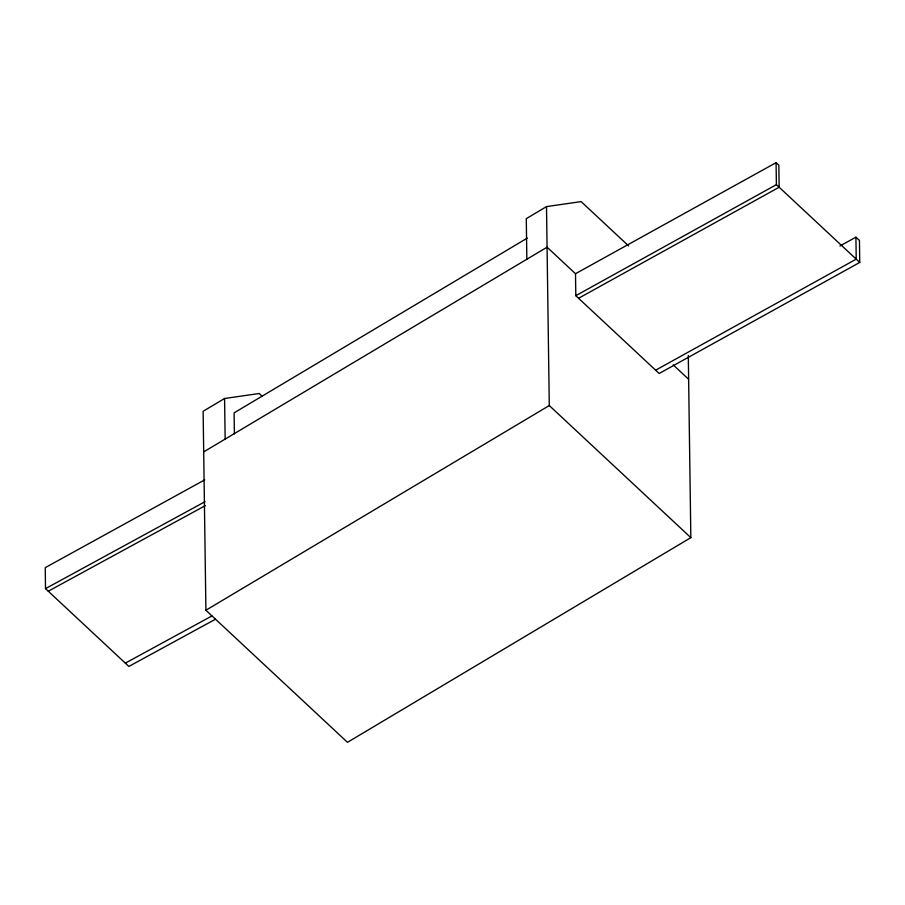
<?xml version="1.0" encoding="UTF-8"?>
<svg xmlns="http://www.w3.org/2000/svg" width="905" height="905" viewBox="0 0 905 905"><rect width="100%" height="100%" fill="white"/><g stroke="black" fill="none" stroke-linecap="round" stroke-linejoin="round"><path stroke-width="1.36" d="M262.314 396.39L259.226 393.505L224.587 398.494L203.127 411.289L205.91 610.242L347.475 742.326L690.843 537.638L688.298 355.484M628.624 245.911L581.134 201.6L546.507 206.6L526.28 218.659L526.846 259.249M527.31 238.083L234.101 412.861L234.395 433.88M203.704 451.878L547.073 247.189L575.501 273.717L575.806 295.697L659.168 373.482L859.75 262.439L859.445 240.459L855.915 237.155L839.919 246.013M205.91 610.242L549.278 405.553L546.507 206.6M575.501 273.717L776.083 162.674L778.843 165.242L779.148 187.233L578.567 298.277M575.806 295.697L776.388 184.654L776.083 162.674M655.639 370.19L856.221 259.147L855.915 237.155M204.745 479.842L45.25 567.639L45.51 588.646L128.872 666.431L215.435 619.246M45.51 588.646L205.039 501.687M48.27 591.214L205.333 505.612M125.343 663.127L211.906 615.943M776.388 184.654L859.75 262.439M673.23 364.907L688.626 379.274M549.278 405.553L690.843 537.638M224.587 398.494L225.153 439.083"/></g></svg>
